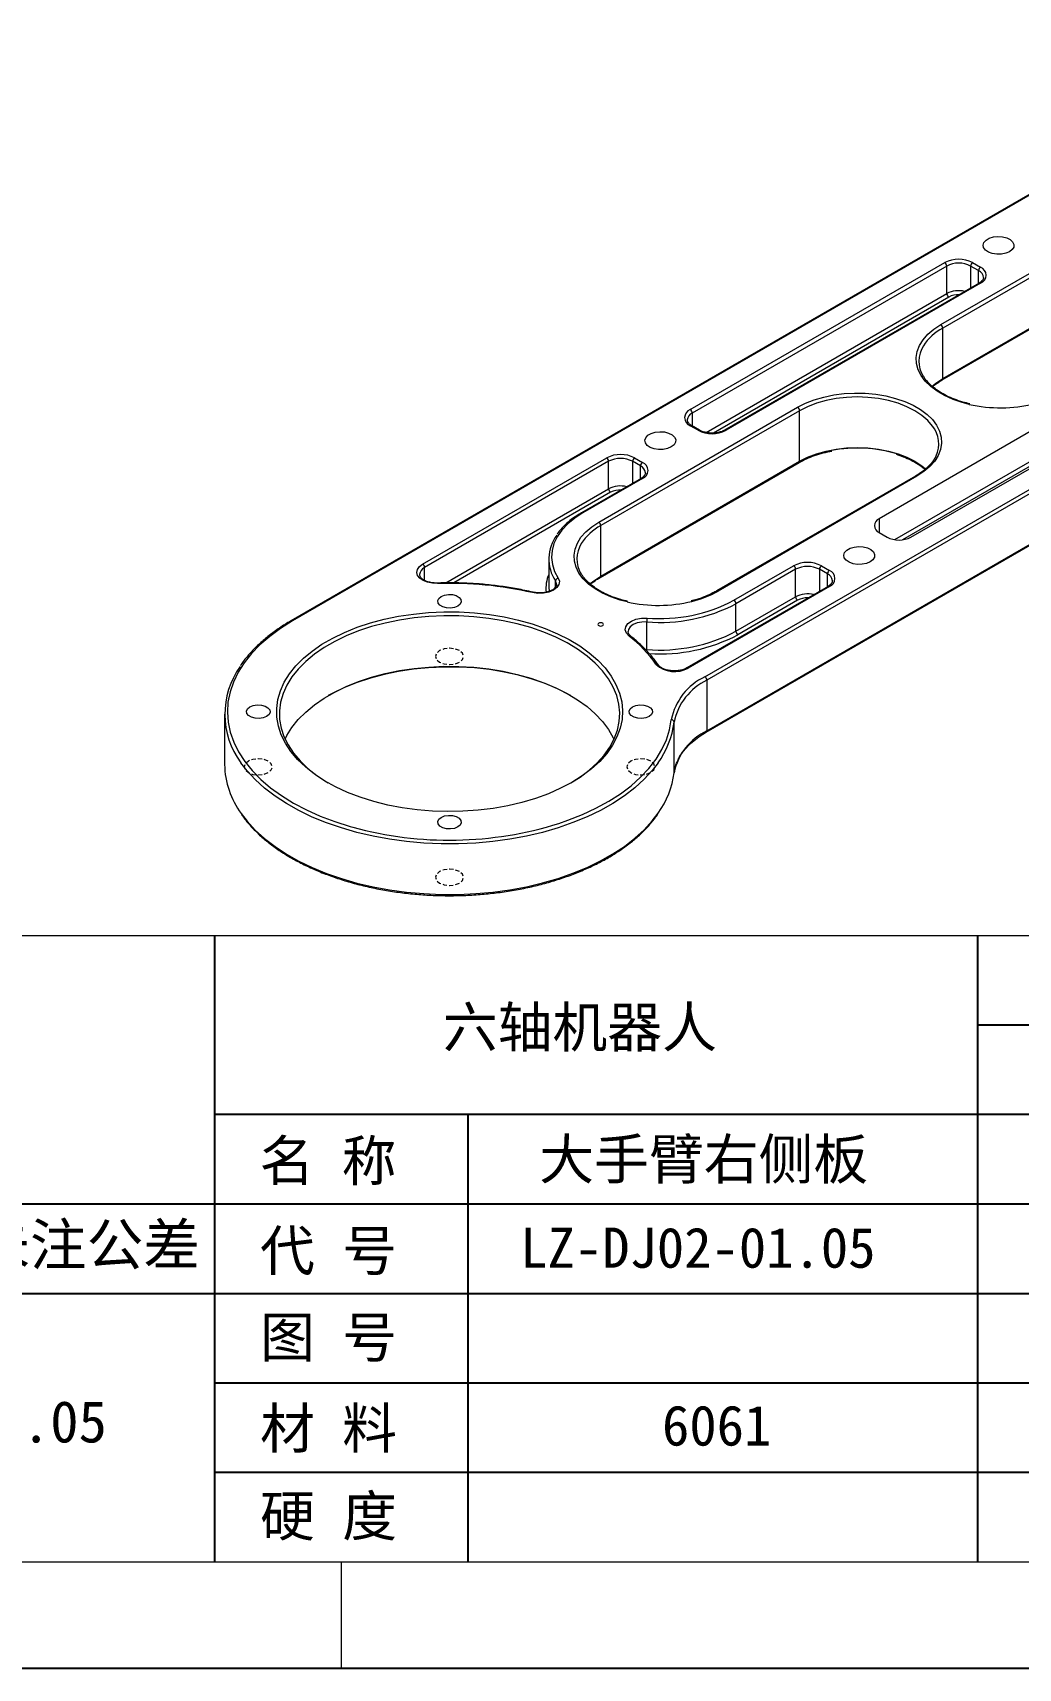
# Model space of a CAD drawing. Header units: millimetres. Extents: x 12 to 1214, y 8 to 1479.
# Drawn here: x 450.1 to 742.1, y 7.5 to 491.9 of the extents above; entities that cross this region are included whole.
import ezdxf

# ---------------------------------------------------------------- set-up
doc = ezdxf.new("R2010")
doc.units = ezdxf.units.MM
doc.linetypes.add('SLD-实线', pattern=[0])
doc.linetypes.add('SLD-虚线', pattern=[1.905, 1.27, -0.635])
for name, color, linetype in [('FORMAT', 7, 'SLD-实线'), ('SLD-0', 179, 'SLD-实线'), ('图框', 7, 'SLD-实线')]:
    doc.layers.add(name, color=color, linetype=linetype)
doc.layers.add('粗实线', color=7, linetype='SLD-实线', lineweight=15)
doc.styles.add('SLDTEXTSTYLE1', font='SIMSUN.TTC')
doc.styles.add('SLDTEXTSTYLE2', font='SIMSUN.TTC', dxfattribs={"bigfont": 'bigfont'})

msp = doc.modelspace()

# ---------------------------------------------------------------- linework, layer by layer
at = {"color": 7, "linetype": 'SLD-实线', "lineweight": 15}
for p, q in [((828.35268, 491.86633), (526.65377, 317.69925)), ((828.76931, 491.82507), (527.0704, 317.658)), ((719.16775, 405.42187), (778.09332, 439.43888)), ((778.68257, 438.41826), (719.757, 404.40125)), ((644.92153, 380.24929), (720.34626, 423.79106)), ((720.93552, 422.77044), (645.51079, 379.22867)), ((719.58438, 389.0498), (778.50995, 423.06681)), ((719.757, 389.43134), (778.68257, 423.44835)), ((720.93552, 414.60503), (720.93552, 422.77044)), ((730.36361, 421.40976), (728.00658, 422.77044)), ((728.59584, 423.79106), (730.95286, 422.43038)), ((649.26585, 301.1164), (857.4233, 421.28314)), ((858.01256, 420.26252), (649.85511, 300.09578)), ((730.53623, 417.70925), (655.11151, 374.16749)), ((730.95286, 417.668), (655.52814, 374.12623)), ((649.68248, 284.74433), (857.83994, 404.91107)), ((649.85511, 285.12586), (858.01256, 405.2926)), ((719.757, 389.43134), (719.757, 404.40125)), ((776.32555, 391.4749), (700.90082, 347.93314)), ((710.32891, 342.49041), (785.75364, 386.03218)), ((617.81577, 346.91262), (676.74134, 380.92963)), ((677.3306, 379.90901), (618.40503, 345.892)), ((677.3306, 364.9391), (677.3306, 379.90901)), ((647.27856, 374.12623), (644.92153, 375.48691)), ((647.69519, 374.16749), (645.33817, 375.52817)), ((565.63462, 334.47793), (620.1728, 365.96215)), ((620.76206, 364.94153), (566.22387, 333.4573)), ((618.23241, 330.54055), (677.15798, 364.55756)), ((618.40503, 330.92209), (677.3306, 364.9391)), ((620.76206, 356.77612), (620.76206, 364.94153)), ((630.19015, 363.58085), (627.83312, 364.94153)), ((628.42238, 365.96215), (630.7794, 364.60147)), ((630.36277, 359.88034), (612.6851, 349.67524)), ((630.7794, 359.83909), (613.10173, 349.63398)), ((711.68005, 360.56069), (652.75448, 326.54368)), ((712.09668, 360.51943), (653.17111, 326.50242)), ((618.40503, 330.92209), (618.40503, 345.892)), ((700.90082, 343.8511), (703.25785, 342.49041)), ((602.99344, 336.02707), (602.99344, 327.86166)), ((657.88516, 323.78106), (675.56283, 333.98616)), ((676.15209, 332.96554), (658.47441, 322.76044)), ((676.15209, 324.80014), (676.15209, 332.96554)), ((685.58018, 331.60486), (683.22315, 332.96554)), ((683.81241, 333.98616), (686.16943, 332.62548)), ((685.7528, 327.90436), (643.91192, 303.75013)), ((686.16943, 327.8631), (644.32855, 303.70888)), ((658.47441, 314.59503), (676.15209, 324.80014)), ((658.47441, 314.59503), (658.47441, 322.76044)), ((676.74134, 323.77951), (659.06367, 313.57441)), ((632.03296, 309.20647), (632.03296, 317.37188)), ((649.85511, 300.09578), (649.85511, 285.12586)), ((506.95494, 290.10412), (506.95494, 275.1342)), ((640.15742, 272.72411), (640.15742, 287.69402))]:
    msp.add_line(p, q, dxfattribs=at)
at = {"color": 8, "linetype": 'SLD-实线', "lineweight": 15}
for p, q in [((728.00658, 422.77044), (728.00658, 416.24892)), ((730.36361, 417.6096), (730.36361, 421.40976)), ((649.66882, 373.46364), (720.93552, 414.60503)), ((721.52478, 413.58441), (651.7817, 373.32259)), ((645.51079, 379.22867), (645.51079, 375.42851)), ((705.50125, 341.74305), (776.32555, 382.62904)), ((776.91481, 381.60842), (707.78868, 341.70276)), ((627.83312, 364.94153), (627.83312, 358.42001)), ((630.19015, 359.78069), (630.19015, 363.58085)), ((572.52311, 328.92837), (620.76206, 356.77612)), ((621.35131, 355.7555), (574.84926, 328.91043)), ((700.90082, 347.93314), (700.90082, 343.85109)), ((566.22387, 329.6885), (566.22387, 333.4573)), ((605.02433, 327.69827), (605.02433, 329.4988)), ((683.22315, 332.96554), (683.22315, 326.44403)), ((685.58018, 327.80471), (685.58018, 331.60486)), ((631.67472, 309.22113), (632.03296, 309.20647))]:
    msp.add_line(p, q, dxfattribs=at)
at = {"color": 7, "linetype": 'SLD-实线', "lineweight": 15, "flags": 128}
for points in [[(739.49707, 427.02267), (738.39781, 426.55432), (737.10826, 426.29383), (735.74299, 426.26434), (734.42333, 426.46847), (733.26651, 426.88809), (732.37535, 427.4859), (731.829, 428.2088), (731.67604, 428.99254), (731.93003, 429.76749), (732.56842, 430.4648), (733.53449, 431.0225), (734.74239, 431.39103), (736.08479, 431.53766), (737.44242, 431.44935), (738.69464, 431.13396), (739.7302, 430.6195), (740.45708, 429.95168), (740.81068, 429.18985), (740.75959, 428.4017), (740.30836, 427.65726), (739.49707, 427.02267)], [(676.74134, 380.92963), (679.09634, 382.1282), (681.69298, 383.14692), (684.49032, 383.96974), (687.44424, 384.58367), (690.50815, 384.97904), (693.63374, 385.1496), (696.77172, 385.09267), (699.87259, 384.80915), (702.88746, 384.3035), (705.76877, 383.58371), (708.4711, 382.66112), (710.95181, 381.55028), (713.17179, 380.26871), (715.09603, 378.83663), (716.69418, 377.27661), (717.94103, 375.61326), (718.81693, 373.87281), (719.30806, 372.08272), (719.40668, 370.2712), (719.11122, 368.46684), (718.42635, 366.69808), (717.36288, 364.99281), (715.93756, 363.37795), (714.17289, 361.87894), (712.09668, 360.51943)], [(639.32361, 369.19376), (638.22435, 368.72542), (636.9348, 368.46493), (635.56953, 368.43543), (634.24986, 368.63956), (633.09305, 369.05918), (632.20188, 369.657), (631.65554, 370.37989), (631.50257, 371.16363), (631.75657, 371.93858), (632.39496, 372.63589), (633.36103, 373.19359), (634.56893, 373.56212), (635.91133, 373.70875), (637.26896, 373.62044), (638.52118, 373.30505), (639.55674, 372.79059), (640.28362, 372.12277), (640.63722, 371.36095), (640.58613, 370.5728), (640.1349, 369.82835), (639.32361, 369.19376)], [(613.10173, 349.63398), (610.6984, 348.07853), (608.61739, 346.37525), (606.88577, 344.54629), (605.52605, 342.61543), (604.55589, 340.60776), (603.98793, 338.5494), (603.82952, 336.46709), (604.08274, 334.38791), (604.7443, 332.33888), (605.80559, 330.34664)], [(698.24917, 335.17676), (697.14992, 334.70841), (695.86036, 334.44792), (694.4951, 334.41843), (693.17543, 334.62256), (692.01862, 335.04218), (691.12745, 335.63999), (690.58111, 336.36288), (690.42814, 337.14663), (690.68213, 337.92158), (691.32053, 338.61888), (692.28659, 339.17658), (693.49449, 339.54512), (694.83689, 339.69175), (696.19452, 339.60344), (697.44675, 339.28804), (698.4823, 338.77358), (699.20918, 338.10577), (699.56278, 337.34394), (699.5117, 336.55579), (699.06047, 335.81135), (698.24917, 335.17676)], [(570.07376, 328.73411), (568.5213, 328.80595), (567.05709, 329.11235), (565.78551, 329.63151), (564.7972, 330.32639), (564.16263, 331.14747), (563.92701, 332.03622), (564.10715, 332.92927), (564.69021, 333.76299), (565.63462, 334.47793)], [(605.80559, 330.34664), (606.15707, 329.39991), (606.02739, 328.43457), (605.42728, 327.53043), (604.40633, 326.76225), (603.04896, 326.19351), (601.46737, 325.87124), (599.79232, 325.82209), (598.16228, 326.05011)], [(576.09648, 322.06883), (575.10077, 321.66634), (573.92665, 321.48472), (572.71573, 321.54588), (571.61409, 321.84244), (570.75457, 322.33863), (570.24086, 322.97459), (570.13493, 323.67364), (570.44953, 324.35144), (571.14673, 324.92625), (572.14244, 325.32874), (573.31656, 325.51036), (574.52747, 325.4492), (575.62912, 325.15264), (576.48864, 324.65645), (577.00234, 324.02048), (577.10828, 323.32144), (576.79368, 322.64364), (576.09648, 322.06883)], [(602.99344, 327.86166), (602.99626, 327.61491), (603.08676, 326.44099)], [(609.86082, 269.86411), (606.51618, 268.09702), (602.91411, 266.5075), (599.08278, 265.10797), (595.05216, 263.9094), (590.85384, 262.92116), (586.52064, 262.15099), (582.08651, 261.60493), (577.58611, 261.28723), (573.0547, 261.20039), (568.5277, 261.34507), (564.04058, 261.72017), (559.62845, 262.32274), (555.32583, 263.14805), (551.16641, 264.18967), (547.18273, 265.43942), (543.40595, 266.88753), (539.86566, 268.52266), (536.58957, 270.33204), (533.60329, 272.30147), (530.9302, 274.41556), (528.59124, 276.65776), (526.6047, 279.01052), (524.98614, 281.45544), (523.74821, 283.97336), (522.90062, 286.5446), (522.44998, 289.14901), (522.39982, 291.76622), (522.75056, 294.37576), (523.49941, 296.95718), (524.64054, 299.4903), (526.16502, 301.95528), (528.06092, 304.33284), (530.31339, 306.60437), (532.90479, 308.75207), (535.81488, 310.75917), (539.02083, 312.60993), (542.4976, 314.28988), (546.21794, 315.78587), (550.15277, 317.08619), (554.27127, 318.18067), (558.5412, 319.06073), (562.92916, 319.71949), (567.40081, 320.15181), (571.92114, 320.35427), (576.45479, 320.32532), (580.96625, 320.06517), (585.42023, 319.57586), (589.78188, 318.86122), (594.01705, 317.92684), (598.0926, 316.78004), (601.97663, 315.42979), (605.63873, 313.88665), (609.05027, 312.16271), (612.18453, 310.27146), (615.01698, 308.22769), (617.52545, 306.04741), (619.69032, 303.74768), (621.49464, 301.34649), (622.92428, 298.86264), (623.96807, 296.31557), (624.61783, 293.72521), (624.86847, 291.11184), (624.71804, 288.49591), (624.1677, 285.89788), (623.22178, 283.33811), (621.88766, 280.83661), (620.1758, 278.41297), (618.09959, 276.08615), (615.67528, 273.87437), (612.92184, 271.79492), (609.86082, 269.86411)], [(609.56962, 269.69734), (612.28282, 271.42325), (614.99148, 273.46888), (617.37637, 275.6447), (619.41883, 277.93368), (621.10284, 280.31791), (622.41527, 282.77874), (623.34582, 285.29689), (623.88719, 287.85267), (624.03519, 290.42607), (623.78862, 292.99694), (623.14943, 295.54518), (622.12262, 298.05084), (620.71621, 300.4943), (618.94124, 302.85645), (616.81157, 305.11878), (614.34388, 307.26361), (611.55749, 309.27415), (608.47419, 311.13465), (605.11813, 312.83055), (601.51557, 314.3486), (597.6947, 315.6769), (593.68542, 316.80506), (589.51911, 317.72424), (585.22838, 318.42726), (580.84682, 318.90861), (576.40872, 319.16453), (571.94879, 319.19301), (567.50196, 318.99384), (563.10303, 318.56856), (558.78641, 317.9205), (554.5859, 317.05475), (550.53438, 315.97808), (546.66353, 314.6989), (543.00368, 313.22723), (539.58345, 311.5746), (536.42962, 309.75393), (533.56685, 307.77947), (531.01759, 305.66668), (528.80175, 303.4321), (526.93668, 301.09319), (525.43699, 298.6683), (524.31441, 296.17637), (523.57773, 293.63691), (523.2327, 291.06982), (523.28204, 288.49515), (523.72535, 285.93309), (524.55917, 283.40367), (525.77697, 280.92669), (527.36921, 278.52152), (529.32346, 276.20702), (531.62438, 274.00128), (534.25399, 271.92156), (537.19171, 269.98414), (537.67359, 269.69734)], [(617.81577, 316.97766), (617.63513, 316.82159), (617.5717, 316.63749), (617.63513, 316.45339), (617.81578, 316.29732), (618.08613, 316.19304), (618.40503, 316.15642), (618.72394, 316.19304), (618.99428, 316.29732), (619.17493, 316.45339), (619.23837, 316.63749), (619.17493, 316.82159), (618.99429, 316.97766), (618.72394, 317.08195), (618.40504, 317.11857), (618.08613, 317.08195), (617.81577, 316.97766)], [(626.78951, 313.19644), (626.00543, 314.05236), (625.67564, 315.00169), (625.8274, 315.96596), (626.44815, 316.86544), (627.48658, 317.62577), (628.85684, 318.18411), (630.44566, 318.49429), (632.12169, 318.53067)], [(524.90066, 282.61916), (525.43699, 283.69838), (526.93668, 286.12328), (528.80175, 288.46218), (531.01759, 290.69677), (533.56685, 292.80955), (536.42962, 294.78401), (539.58345, 296.60468), (543.00368, 298.25732), (546.66353, 299.72898), (550.53438, 301.00816), (554.5859, 302.08484), (558.78641, 302.95059), (563.10303, 303.59864), (567.50196, 304.02392), (571.94879, 304.2231), (576.40872, 304.19462), (580.84682, 303.9387), (585.22838, 303.45734), (589.51911, 302.75432), (593.68542, 301.83514), (597.6947, 300.70699), (601.51557, 299.37869), (605.11813, 297.86064), (608.47419, 296.16473), (611.55749, 294.30423), (614.34388, 292.2937), (616.81157, 290.14887), (618.94124, 287.88653), (620.71621, 285.52438), (622.12262, 283.08093), (622.34255, 282.61916)], [(609.56962, 295.54098), (609.05027, 295.83189), (605.63873, 297.55583), (601.97663, 299.09897), (598.0926, 300.44922), (594.01705, 301.59603), (589.78188, 302.53041), (585.42023, 303.24504), (580.96625, 303.73435), (576.45479, 303.99451), (571.92114, 304.02346), (567.40081, 303.82099), (562.92916, 303.38868), (558.5412, 302.72991), (554.27127, 301.84985), (550.15277, 300.75538), (546.21794, 299.45505), (542.4976, 297.95907), (539.02083, 296.27911), (537.67359, 295.54098)], [(519.42981, 289.35586), (518.43409, 288.95336), (517.25999, 288.77175), (516.04907, 288.83291), (514.94741, 289.12946), (514.0879, 289.62565), (513.57419, 290.26162), (513.46826, 290.96067), (513.78285, 291.63847), (514.48007, 292.21328), (515.47577, 292.61577), (516.64989, 292.79739), (517.86081, 292.73623), (518.96245, 292.43967), (519.82196, 291.94348), (520.33568, 291.30752), (520.44162, 290.60847), (520.12701, 289.93066), (519.42981, 289.35586)], [(632.76315, 289.35586), (631.76744, 288.95337), (630.59332, 288.77175), (629.3824, 288.83291), (628.28076, 289.12947), (627.42124, 289.62566), (626.90753, 290.26162), (626.80159, 290.96067), (627.11619, 291.63847), (627.8134, 292.21328), (628.80911, 292.61577), (629.98322, 292.79739), (631.19413, 292.73623), (632.29579, 292.43967), (633.1553, 291.94348), (633.66901, 291.30751), (633.77495, 290.60847), (633.46035, 289.93067), (632.76315, 289.35586)], [(576.09648, 256.64289), (575.10076, 256.24039), (573.92665, 256.05878), (572.71574, 256.11994), (571.61408, 256.41649), (570.75457, 256.91268), (570.24086, 257.54865), (570.13493, 258.2477), (570.44952, 258.9255), (571.14673, 259.50031), (572.14243, 259.9028), (573.31656, 260.08442), (574.52748, 260.02326), (575.62911, 259.7267), (576.48863, 259.23051), (577.00235, 258.59455), (577.10828, 257.8955), (576.79368, 257.21769), (576.09648, 256.64289)]]:
    msp.add_lwpolyline(points, dxfattribs=at)
at = {"color": 8, "linetype": 'SLD-实线', "lineweight": 15, "flags": 128}
for points in [[(727.60281, 381.80711), (725.49566, 382.35759), (722.79333, 383.28019), (720.31262, 384.39103), (718.09264, 385.67259), (716.1684, 387.10468), (714.57026, 388.66469), (713.3234, 390.32804), (712.4475, 392.06849), (711.95637, 393.85858), (711.85775, 395.6701), (712.15321, 397.47447), (712.83808, 399.24323), (713.90155, 400.94849), (715.32687, 402.56336), (717.09154, 404.06237), (719.16775, 405.42187)], [(716.55235, 387.14229), (717.67272, 388.05931), (719.757, 389.43134)], [(717.35547, 374.43855), (716.7461, 375.38294), (715.34796, 377.01964), (713.59172, 378.53698), (711.50743, 379.90901), (709.13075, 381.11225), (706.50235, 382.1261), (703.6672, 382.93323), (700.67381, 383.51983), (697.5734, 383.87584), (694.41901, 383.9952), (691.26463, 383.87585), (688.16422, 383.51983), (685.17083, 382.93323), (682.33568, 382.1261), (679.70728, 381.11224), (677.3306, 379.90901)], [(677.3306, 364.9391), (679.70728, 366.14233), (682.33568, 367.15619), (685.17083, 367.96332), (688.16422, 368.54991), (691.26463, 368.90593), (694.41901, 369.02528), (697.5734, 368.90593), (700.67381, 368.54991), (703.6672, 367.96332), (706.50235, 367.15619), (709.13075, 366.14233), (711.50743, 364.93909), (713.59172, 363.56707), (714.6766, 362.68162)], [(626.25083, 323.29786), (624.14369, 323.84835), (621.44136, 324.77094), (618.96065, 325.88178), (616.74067, 327.16334), (614.81643, 328.59543), (613.21829, 330.15545), (611.97143, 331.81879), (611.09553, 333.55924), (610.60439, 335.34933), (610.50578, 337.16085), (610.80123, 338.96521), (611.4861, 340.73398), (612.54958, 342.43924), (613.9749, 344.05411), (615.73957, 345.55312), (617.81577, 346.91262)], [(605.33636, 328.53168), (605.3256, 328.68731), (605.02433, 329.4988)], [(615.20038, 328.63304), (616.32074, 329.55006), (618.40503, 330.92209)], [(598.35066, 326.18142), (598.33487, 326.18344), (598.28116, 326.16914), (598.22288, 326.12412), (598.16228, 326.05011)], [(527.0704, 317.658), (523.5477, 315.45733), (520.33625, 313.10328), (517.45605, 310.6105), (514.925, 307.99448), (512.7588, 305.27147), (510.97095, 302.4584), (509.57257, 299.57277), (508.57232, 296.63251), (507.97643, 293.6559), (507.78861, 290.66143), (508.01003, 287.66773), (508.63931, 284.69341), (509.67255, 281.75696), (511.10331, 278.87662), (512.92269, 276.0703), (515.1194, 273.35545), (517.67978, 270.74895), (520.58789, 268.26699), (523.8257, 265.92501), (527.37303, 263.73756), (531.20787, 261.71824), (535.30635, 259.87961), (539.64303, 258.2331), (544.19091, 256.78892), (544.96288, 256.56983)], [(632.03296, 317.37188), (630.59637, 317.3407), (629.23452, 317.07483), (628.06001, 316.59625), (627.16992, 315.94454), (626.63785, 315.17356), (626.50078, 314.52789)], [(606.03462, 257.70531), (608.68985, 258.62055), (612.97025, 260.31541), (617.00606, 262.19969), (620.77218, 264.26166), (624.24519, 266.4885), (627.40351, 268.86637), (630.22751, 271.38049), (632.69964, 274.01524), (634.80451, 276.75423), (636.52907, 279.58043), (637.86256, 282.47628), (638.79671, 285.42378), (639.32573, 288.4046)], [(635.38192, 275.61307), (633.67759, 273.39542), (631.2636, 270.76847), (628.50547, 268.25696), (625.41967, 265.87588), (622.02464, 263.63945), (618.34062, 261.56102), (614.38962, 259.65301), (610.19521, 257.92678), (605.78248, 256.39268), (601.17771, 255.05982), (596.40844, 253.9362), (591.50313, 253.02851), (586.49105, 252.34217), (581.40215, 251.88127), (576.26679, 251.64857), (571.11564, 251.64547), (565.97945, 251.87197), (560.88889, 252.32673), (555.87433, 253.00702), (550.96575, 253.90879), (546.19242, 255.02666), (541.58284, 256.35394), (537.16455, 257.88273), (532.96392, 259.60389), (529.00601, 261.50713), (525.31448, 263.58111), (521.91135, 265.81344), (518.81695, 268.19079), (516.04973, 270.69896), (513.62624, 273.32299), (511.81425, 275.68006)], [(511.85926, 260.64602), (513.62624, 258.35308), (516.04973, 255.72905), (518.81695, 253.22088), (521.91135, 250.84353), (525.31448, 248.6112), (529.00601, 246.53722), (532.96392, 244.63398), (537.16455, 242.91282), (541.58284, 241.38403), (546.19242, 240.05675), (550.96575, 238.93888), (555.87433, 238.0371), (560.88889, 237.35681), (565.97945, 236.90205), (571.11564, 236.67555), (576.26679, 236.67866), (581.40215, 236.91136), (586.49105, 237.37225), (591.50313, 238.0586), (596.40844, 238.96629), (601.17771, 240.08991), (605.78248, 241.42276), (610.19521, 242.95687), (614.38962, 244.68309), (618.34062, 246.59111), (622.02464, 248.66953), (625.41967, 250.90596), (628.50547, 253.28704), (631.2636, 255.79855), (633.67759, 258.4255), (635.45442, 260.74656)]]:
    msp.add_lwpolyline(points, dxfattribs=at)
at = {"color": 7, "linetype": 'SLD-虚线', "lineweight": 0, "flags": 128}
for points in [[(576.56788, 308.86757), (575.21612, 309.38899), (573.6216, 309.57209), (572.02709, 309.38899), (570.67533, 308.86757), (569.77211, 308.08722), (569.45494, 307.16672), (569.77211, 306.24623), (570.67533, 305.46587), (572.02709, 304.94445), (573.6216, 304.76136), (575.21612, 304.94445), (576.56788, 305.46587), (577.4711, 306.24623), (577.78827, 307.16672), (577.4711, 308.08722), (576.56788, 308.86757)], [(519.90122, 276.1546), (518.54945, 276.67602), (516.95494, 276.85912), (515.36042, 276.67602), (514.00866, 276.1546), (513.10544, 275.37425), (512.78827, 274.45375), (513.10544, 273.53326), (514.00866, 272.7529), (515.36042, 272.23148), (516.95494, 272.04839), (518.54945, 272.23148), (519.90122, 272.7529), (520.80444, 273.53326), (521.1216, 274.45375), (520.80444, 275.37425), (519.90122, 276.1546)], [(633.23455, 276.1546), (631.88278, 276.67602), (630.28827, 276.85912), (628.69376, 276.67602), (627.34199, 276.1546), (626.43877, 275.37425), (626.1216, 274.45375), (626.43877, 273.53326), (627.34199, 272.7529), (628.69376, 272.23148), (630.28827, 272.04839), (631.88278, 272.23148), (633.23455, 272.7529), (634.13777, 273.53326), (634.45494, 274.45375), (634.13777, 275.37425), (633.23455, 276.1546)], [(576.56788, 243.44163), (575.21612, 243.96305), (573.6216, 244.14615), (572.02709, 243.96305), (570.67533, 243.44163), (569.77211, 242.66128), (569.45494, 241.74078), (569.77211, 240.82029), (570.67533, 240.03993), (572.02709, 239.51851), (573.6216, 239.33542), (575.21612, 239.51851), (576.56788, 240.03993), (577.4711, 240.82029), (577.78827, 241.74078), (577.4711, 242.66128), (576.56788, 243.44163)]]:
    msp.add_lwpolyline(points, dxfattribs=at)
at = {"color": 7, "linetype": 'SLD-实线', "lineweight": 15}
for centre, radius, start, end in [((724.47105, 415.83023), 8.96597, 62.6097167, 117.3902833), ((719.65617, 422.71222), 1.28067, 2.6055193, 57.3945425), ((724.47105, 415.94688), 7.68511, 62.6096734, 117.3903266), ((729.28593, 422.71222), 1.28067, 122.6054575, 177.3944807), ((731.64296, 421.35154), 1.28067, 122.6054575, 177.3944807), ((730.04912, 420.04919), 2.54692, 290.7834883, 69.2165117), ((722.21487, 414.66325), 1.28068, 182.605671, 237.3943947), ((718.47766, 404.34304), 1.28067, 2.6054511, 57.3946106), ((721.3416, 394.53886), 8.63584, 148.1920635, 210.6077841), ((645.82528, 377.8681), 2.54692, 110.7835109, 249.2164891), ((644.23144, 379.17045), 1.28067, 2.6055193, 57.3945425), ((676.05125, 379.85079), 1.28067, 2.6054511, 57.3946106), ((736.83918, 422.63938), 41.86389, 257.2540453, 283.6956912), ((651.40335, 382.08705), 8.96597, 242.6097053, 297.3902947), ((709.92284, 370.04154), 8.63584, 328.1920524, 30.6077863), ((694.38836, 327.30284), 41.5356, 73.5521397, 100.5585812), ((624.29759, 358.00133), 8.96597, 62.6096938, 117.3903062), ((619.48271, 364.88331), 1.28067, 2.6055193, 57.3945425), ((624.29759, 358.11798), 7.68511, 62.6096734, 117.3903266), ((629.11248, 364.88331), 1.28068, 122.6056183, 177.39432), ((631.4695, 363.52262), 1.28068, 122.6056183, 177.39432), ((629.87566, 362.22028), 2.54692, 290.783443, 69.216557), ((622.04141, 356.83434), 1.28068, 182.605671, 237.3943947), ((617.12568, 345.83379), 1.28067, 2.6054511, 57.3946106), ((701.67546, 345.89212), 2.18308, 110.7834442, 249.2165866), ((614.82144, 336.03965), 11.77991, 143.2476322, 213.7282939), ((619.98962, 336.02961), 8.63584, 148.1920382, 210.6077814), ((706.79338, 349.31396), 7.6851, 242.60966, 297.39034), ((564.94452, 333.39909), 1.28067, 2.6055193, 57.3945425), ((679.68762, 326.02535), 8.96596, 62.6096725, 117.3903275), ((605.97604, 329.4057), 0.95625, 100.2674865, 174.4131297), ((674.87274, 332.90733), 1.28067, 2.6055012, 57.3944989), ((679.68762, 326.14199), 7.68511, 62.6096681, 117.3903216), ((684.50251, 332.90732), 1.28068, 122.6056183, 177.39432), ((686.85953, 331.54664), 1.28068, 122.6056183, 177.39432), ((685.26569, 330.24429), 2.54692, 290.783443, 69.216557), ((573.7414, 218.79929), 109.99598, 77.1725233, 91.9107903), ((677.43144, 324.85835), 1.28067, 182.6054921, 237.3945119), ((635.48721, 364.13001), 41.86377, 257.2540029, 283.6957187), ((635.98624, 365.54115), 48.33122, 265.3082164, 297.7291736), ((635.97361, 365.46482), 47.09195, 265.3082147, 297.7291769), ((657.19507, 322.70222), 1.28067, 2.6055012, 57.3944989), ((639.6276, 317.37314), 7.59463, 171.2331203, 180.0094772), ((602.88739, 282.31469), 39.05117, 35.2345261, 52.2605479), ((635.98624, 357.37574), 48.33122, 265.3082164, 297.7291736), ((659.75376, 314.65325), 1.28067, 182.6054921, 237.3945119), ((531.15044, 290.09435), 24.11763, 144.2422186, 216.7029414), ((640.3197, 310.69281), 8.05272, 226.5755637, 299.8562893), ((656.92231, 284.88706), 17.94472, 115.2563749, 168.6956238), ((648.57575, 300.03756), 1.28068, 2.6055997, 57.3944621), ((657.32482, 284.26227), 17.50705, 115.2563623, 168.6956065), ((614.00338, 291.04816), 26.36823, 324.1710908, 352.6919627), ((639.36153, 287.6045), 0.8009, 6.4180067, 92.5625032), ((657.32482, 269.29235), 17.50705, 115.2563623, 168.6956065), ((532.38975, 275.66986), 25.44045, 181.2064668, 216.1959882), ((614.29379, 275.96741), 26.06619, 324.2725241, 352.8524181), ((573.56196, 361.3081), 108.57261, 254.727518, 287.4027749)]:
    msp.add_arc(centre, radius, start, end, dxfattribs=at)
at = {"color": 8, "linetype": 'SLD-实线', "lineweight": 15}
for centre, radius, start, end in [((729.37778, 419.15848), 2.45766, 4.4688238, 66.3515282), ((730.70877, 417.32726), 0.41915, 54.382334, 114.3072375), ((724.48324, 407.73091), 7.73562, 76.5431873, 117.2981615), ((724.38021, 408.17576), 6.11612, 87.8551919, 117.8313686), ((727.00397, 390.77604), 15.4326, 118.0075615, 147.4003647), ((719.33868, 389.39048), 0.42032, 306.1803731, 5.5783492), ((646.55359, 376.93224), 2.52211, 114.4226007, 173.7591155), ((645.16564, 375.14617), 0.41915, 65.6929901, 125.6177244), ((647.52275, 373.78526), 0.41939, 65.8016857, 125.6083046), ((655.28392, 373.78516), 0.41949, 54.3954839, 114.1549977), ((629.20432, 361.32957), 2.45766, 4.4688238, 66.3515282), ((676.91672, 364.89653), 0.41606, 305.4407663, 5.8716686), ((630.5353, 359.49836), 0.41915, 54.382334, 114.3072375), ((711.85258, 360.17869), 0.41915, 54.3824744, 114.3070971), ((624.30977, 349.90203), 7.73559, 76.5431003, 117.2982486), ((624.20675, 350.34686), 6.11611, 87.85517, 117.8313906), ((612.8603, 349.32021), 0.3959, 52.4244437, 116.2796863), ((625.65195, 332.26684), 15.43252, 118.0075146, 147.400432), ((567.19495, 331.21592), 2.4427, 113.4246722, 175.600067), ((613.69873, 327.16033), 11.53539, 158.1310614, 184.6813795), ((617.9867, 330.88123), 0.42032, 306.1803731, 5.5783492), ((684.59435, 329.35359), 2.45766, 4.4688486, 66.3515033), ((569.76062, 328.75925), 0.31415, 355.4107402, 23.9135504), ((638.10491, 353.50762), 30.92364, 283.643367, 299.1571507), ((652.92702, 326.1617), 0.41913, 54.3818757, 114.3139646), ((679.6998, 317.92606), 7.73558, 76.5430805, 117.2982846), ((685.92533, 327.52237), 0.41915, 54.382334, 114.3072375), ((679.59677, 318.37092), 6.11608, 87.8550307, 117.8314675), ((526.82898, 317.34423), 0.3959, 52.4247095, 116.2797065), ((627.02609, 312.76096), 0.4956, 55.5981702, 118.5141406), ((636.06768, 357.26966), 49.37702, 266.185729, 297.7569847), ((624.36816, 309.23142), 7.66485, 357.1746323, 359.8135041), ((634.97618, 304.23837), 0.63556, 39.7952044, 107.5735461), ((644.08433, 303.3678), 0.4195, 54.395935, 114.154261), ((649.43706, 285.08496), 0.42004, 306.0530718, 5.5887726)]:
    msp.add_arc(centre, radius, start, end, dxfattribs=at)
at = {"color": 7, "linetype": 'SLD-实线', "lineweight": 15}
for points, knots in [([(731.79843, 419.35852), (731.80539, 419.28913), (731.8289, 419.0548), (731.6217, 418.63619), (731.17936, 418.12065), (730.7284, 417.83218), (730.53623, 417.70925)], [0, 0, 0, 0, 0.137233202, 0.463414669, 0.771339257, 1, 1, 1, 1]), ([(727.7854, 381.95848), (727.08474, 382.1249), (725.48418, 382.50506), (723.16912, 383.31195), (720.85614, 384.32434), (718.78638, 385.4881), (716.97805, 386.77524), (715.47903, 388.16851), (714.43518, 389.38948), (714.0211, 390.15379), (713.88271, 390.40924)], [0, 0, 0, 0, 0.107183053, 0.244844492, 0.382330941, 0.519632642, 0.656782932, 0.793882558, 0.931110327, 1, 1, 1, 1]), ([(716.73643, 387.06236), (716.7513, 387.07667), (717.25422, 387.56051), (718.22525, 388.22586), (719.23614, 388.83868), (719.58438, 389.0498)], [0, 0, 0, 0, 0.019586957, 0.66225052, 1, 1, 1, 1]), ([(645.33817, 375.52817), (645.19539, 375.61714), (644.77981, 375.87611), (644.31414, 376.35816), (644.05919, 376.82973), (644.07126, 377.09457), (644.07597, 377.19786)], [0, 0, 0, 0, 0.164956885, 0.480132115, 0.79725151, 1, 1, 1, 1]), ([(655.11151, 374.16749), (654.95384, 374.08324), (654.49081, 373.83581), (653.53714, 373.5166), (652.26054, 373.29989), (650.91193, 373.273), (649.60288, 373.44068), (648.49652, 373.75467), (647.9381, 374.04235), (647.69519, 374.16749)], [0, 0, 0, 0, 0.081358779, 0.238944907, 0.397994547, 0.55802724, 0.718235671, 0.877435769, 1, 1, 1, 1]), ([(677.15798, 364.55756), (677.52081, 364.75918), (678.57651, 365.34583), (680.50926, 366.21179), (683.00555, 367.07478), (685.16216, 367.66703), (686.51205, 367.89852), (686.92813, 367.96987)], [0, 0, 0, 0, 0.131796179, 0.383469368, 0.635439568, 0.887631976, 1, 1, 1, 1]), ([(705.90073, 367.01023), (706.633, 366.77434), (708.21227, 366.26561), (710.40898, 365.28367), (712.46333, 364.11836), (713.83953, 363.19327), (714.43175, 362.63832), (714.528, 362.54812)], [0, 0, 0, 0, 0.213240358, 0.459887399, 0.706203071, 0.952247116, 1, 1, 1, 1]), ([(717.30321, 365.76136), (717.24512, 365.64808), (716.92084, 365.01567), (715.99856, 363.91248), (714.53837, 362.49103), (713.04855, 361.38174), (712.0307, 360.77106), (711.68005, 360.56069)], [0, 0, 0, 0, 0.058749414, 0.327982589, 0.594809674, 0.860413102, 1, 1, 1, 1]), ([(631.62497, 361.52962), (631.63193, 361.46022), (631.65544, 361.22589), (631.44825, 360.80729), (631.0059, 360.29174), (630.55494, 360.00327), (630.36277, 359.88034)], [0, 0, 0, 0, 0.137233178, 0.463413341, 0.771339298, 1, 1, 1, 1]), ([(612.6851, 349.67524), (612.26533, 349.42453), (611.04843, 348.69771), (609.22649, 347.38305), (607.36479, 345.6918), (606.12134, 344.34698), (605.61136, 343.5441), (605.50504, 343.37671)], [0, 0, 0, 0, 0.13895889, 0.402837666, 0.666852519, 0.930543605, 1, 1, 1, 1]), ([(570.04782, 328.8866), (569.81814, 328.88459), (569.14352, 328.87869), (568.03715, 329.01427), (566.84795, 329.34481), (565.87405, 329.82012), (565.19065, 330.37905), (564.81538, 330.93211), (564.78293, 331.25021), (564.76701, 331.40635)], [0, 0, 0, 0, 0.081058065, 0.238082904, 0.39448613, 0.54905958, 0.701479856, 0.853477739, 1, 1, 1, 1]), ([(626.43343, 323.44924), (625.73277, 323.61565), (624.13221, 323.99581), (621.81715, 324.80271), (619.50416, 325.81509), (617.43441, 326.97885), (615.62608, 328.26599), (614.12706, 329.65926), (613.0832, 330.88023), (612.66913, 331.64454), (612.53074, 331.89999)], [0, 0, 0, 0, 0.107183059, 0.244844444, 0.382330913, 0.519632604, 0.656782865, 0.793882442, 0.931110163, 1, 1, 1, 1]), ([(615.38446, 328.55311), (615.39933, 328.56742), (615.90223, 329.05126), (616.87328, 329.71661), (617.88416, 330.32944), (618.23241, 330.54055)], [0, 0, 0, 0, 0.019585671, 0.662251999, 1, 1, 1, 1]), ([(687.015, 329.55363), (687.02196, 329.48424), (687.04547, 329.2499), (686.83828, 328.8313), (686.39593, 328.31576), (685.94497, 328.02729), (685.7528, 327.90436)], [0, 0, 0, 0, 0.137233178, 0.463413341, 0.771339298, 1, 1, 1, 1]), ([(598.35054, 326.18144), (597.5541, 326.35995), (595.24522, 326.87745), (591.33045, 327.58598), (586.59517, 328.23788), (581.78909, 328.68564), (576.94073, 328.92717), (573.01867, 328.96304), (570.72361, 328.90399), (570.04782, 328.8866)], [0, 0, 0, 0, 0.088602124, 0.256855288, 0.425110864, 0.593348287, 0.76157395, 0.929794243, 1, 1, 1, 1]), ([(605.3156, 328.52216), (605.32294, 328.48528), (605.36516, 328.27326), (605.21022, 327.90004), (604.776, 327.31952), (604.01219, 326.77344), (602.97081, 326.3262), (601.74294, 326.03549), (600.41419, 325.92969), (599.25415, 325.99787), (598.59357, 326.13207), (598.35054, 326.18144)], [0, 0, 0, 0, 0.0279487194, 0.1606601948, 0.2815809144, 0.4110173442, 0.5385992053, 0.6665261443, 0.7954093672, 0.9247303184, 1, 1, 1, 1]), ([(652.75448, 326.54368), (652.39179, 326.34185), (651.33651, 325.75463), (649.39837, 324.89606), (647.22135, 324.10935), (645.75401, 323.74722), (645.18079, 323.60575)], [0, 0, 0, 0, 0.165370411, 0.481155914, 0.797312739, 1, 1, 1, 1]), ([(526.65377, 317.69925), (526.05358, 317.34459), (524.31338, 316.31628), (521.62869, 314.50351), (518.70763, 312.22515), (516.07279, 309.82567), (513.7807, 307.30965), (512.31979, 305.51946), (511.72298, 304.55039), (511.67828, 304.47781)], [0, 0, 0, 0, 0.093912712, 0.272291997, 0.450722161, 0.629121585, 0.807432192, 0.98557784, 1, 1, 1, 1]), ([(627.30633, 313.1697), (627.19595, 313.26479), (626.87256, 313.54339), (626.55554, 314.02164), (626.51919, 314.351), (626.50073, 314.51824)], [0, 0, 0, 0, 0.203225596, 0.595403755, 1, 1, 1, 1]), ([(635.47026, 304.63699), (635.13942, 305.10102), (634.18403, 306.44102), (632.35016, 308.58816), (629.96621, 310.97898), (628.16779, 312.46018), (627.30633, 313.1697)], [0, 0, 0, 0, 0.153480619, 0.443215491, 0.733291141, 1, 1, 1, 1]), ([(643.91192, 303.75013), (643.75426, 303.66588), (643.29122, 303.41846), (642.33761, 303.09927), (641.06075, 302.88246), (639.71311, 302.85593), (638.40045, 303.0223), (637.22048, 303.36579), (636.26731, 303.8476), (635.72286, 304.30101), (635.52712, 304.56136), (635.47026, 304.63699)], [0, 0, 0, 0, 0.064912374, 0.190644142, 0.31754464, 0.445227556, 0.57305187, 0.70007153, 0.825564197, 0.949331116, 1, 1, 1, 1]), ([(641.17617, 276.17904), (641.36568, 276.5967), (641.83738, 277.63631), (642.98138, 279.24171), (644.53908, 280.97387), (646.41685, 282.60382), (648.1745, 283.84886), (649.32375, 284.5313), (649.68248, 284.74433)], [0, 0, 0, 0, 0.131897287, 0.32831715, 0.52350362, 0.717918557, 0.911949958, 1, 1, 1, 1]), ([(640.15418, 272.66419), (640.20039, 272.98982), (640.3377, 273.95729), (640.64654, 275.13727), (641.07051, 275.97121), (641.17617, 276.17904)], [0, 0, 0, 0, 0.275837967, 0.819524284, 1, 1, 1, 1]), ([(511.99019, 260.35654), (512.23559, 259.99182), (513.07522, 258.7439), (514.85158, 256.70296), (517.29872, 254.2471), (520.06746, 251.90844), (523.11713, 249.6933), (526.43772, 247.61539), (530.00911, 245.68529), (533.81226, 243.91316), (537.82654, 242.30815), (542.03045, 240.8784), (546.40161, 239.63122), (550.91675, 238.57289), (555.55198, 237.70884), (560.28274, 237.04344), (565.08399, 236.58007), (569.93035, 236.32105), (574.79618, 236.26777), (579.65577, 236.42042), (584.4834, 236.77828), (589.25353, 237.33948), (593.94096, 238.10116), (598.52091, 239.05946), (602.9692, 240.20951), (607.26227, 241.54551), (611.37741, 243.0607), (615.29279, 244.7475), (618.98752, 246.59745), (622.442, 248.60124), (625.63691, 250.74897), (628.55713, 253.02912), (631.17739, 255.43222), (633.4823, 257.90058), (634.74077, 259.61179), (635.3557, 260.44793)], [0, 0, 0, 0, 0.012713846, 0.043501537, 0.074342789, 0.105221686, 0.13612391, 0.167038104, 0.197955812, 0.228870891, 0.259780872, 0.290684593, 0.321581832, 0.352472893, 0.383358598, 0.414239883, 0.445117755, 0.475993266, 0.506867832, 0.53774233, 0.568617955, 0.599495663, 0.630376666, 0.661262265, 0.692153544, 0.723051719, 0.753957453, 0.784871683, 0.815794556, 0.846725539, 0.877662843, 0.908602611, 0.939537157, 0.970456225, 1, 1, 1, 1])]:
    msp.add_open_spline(points, degree=3, knots=knots, dxfattribs=at)
at = {"layer": 'FORMAT'}
for p, q in [((504, 224.5), (504, 39)), ((730, 224.5), (730, 39)), ((1009, 198), (730, 198)), ((1009, 171.5), (504, 171.5)), ((579, 171.5), (579, 39)), ((74, 145), (1009, 145)), ((74, 118.5), (1009, 118.5)), ((504, 92), (1009, 92)), ((880, 65.5), (504, 65.5))]:
    msp.add_line(p, q, dxfattribs=at)
at = {"layer": '图框'}
msp.add_line((12.5, 7.5), (1039, 7.5), dxfattribs=at)
at = {"layer": '粗实线'}
for p, q in [((74, 224.5), (1009, 224.5)), ((74, 39), (1009, 39)), ((74, 39), (1009, 39)), ((541.5, 39), (541.5, 7.5))]:
    msp.add_line(p, q, dxfattribs=at)

# ---------------------------------------------------------------- texts
at = {"layer": 'FORMAT', "attachment_point": 2}
for s, insert, char_height, style in [('\\M+196BC \\M+18FCC', (537.61252, 163.78188), 11.90625, 'SLDTEXTSTYLE2'), ('\\M+18A70\\M+19378\\M+196A2\\M+1928D\\M+18CF6\\M+18DB7', (449.29575, 139.15151), 12.3125, 'SLDTEXTSTYLE2'), ('\\M+191E3 \\M+18D86', (537.7624, 137.15989), 11.90625, 'SLDTEXTSTYLE2'), ('图 \\M+18D86', (537.7624, 111.49171), 11.90625, 'SLDTEXTSTYLE2'), ('±0.05', (446.95206, 86.68895), 12.3125, 'SLDTEXTSTYLE1'), ('\\M+18DDE \\M+197BF', (537.7624, 84.54292), 11.90625, 'SLDTEXTSTYLE2'), ('\\M+18D64 \\M+19378', (537.7624, 58.56809), 11.90625, 'SLDTEXTSTYLE2')]:
    msp.add_mtext(s, dxfattribs=dict(at, insert=insert, char_height=char_height, style=style))
at = {"layer": 'SLD-0', "char_height": 11.90625, "attachment_point": 2}
for s, insert, style in [('\\M+1985A轴\\M+18AF7\\M+18AED\\M+1906C', (612.2378, 203.32565), 'SLDTEXTSTYLE2'), ('\\M+191E5\\M+18EE8\\M+1E45D\\M+18945侧\\M+194C2', (648.92133, 164.2376), 'SLDTEXTSTYLE2'), ('LZ-DJ02-01.05', (647.185, 138.02913), 'SLDTEXTSTYLE1'), ('6061', (652.76606, 85.35913), 'SLDTEXTSTYLE1')]:
    msp.add_mtext(s, dxfattribs=dict(at, insert=insert, style=style))

doc.saveas('drawing.dxf')
